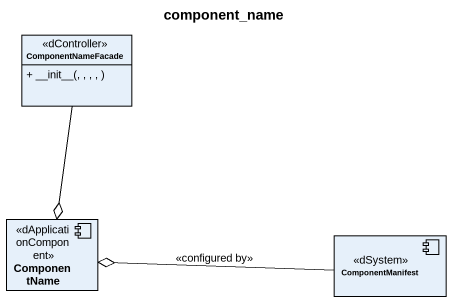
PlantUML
@startuml
title component_name
allowmixing
hide circle
hide empty members
skinparam classAttributeIconSize 0
class ComponentNameFacade <<dController>> {
  + ~__init~__(, , , , )
}
component ComponentName <<dApplicationComponent>>
component ComponentManifest <<dSystem>>
ComponentNameFacade --o ComponentName
ComponentManifest -left-o ComponentName : <<configured by>>
@enduml
